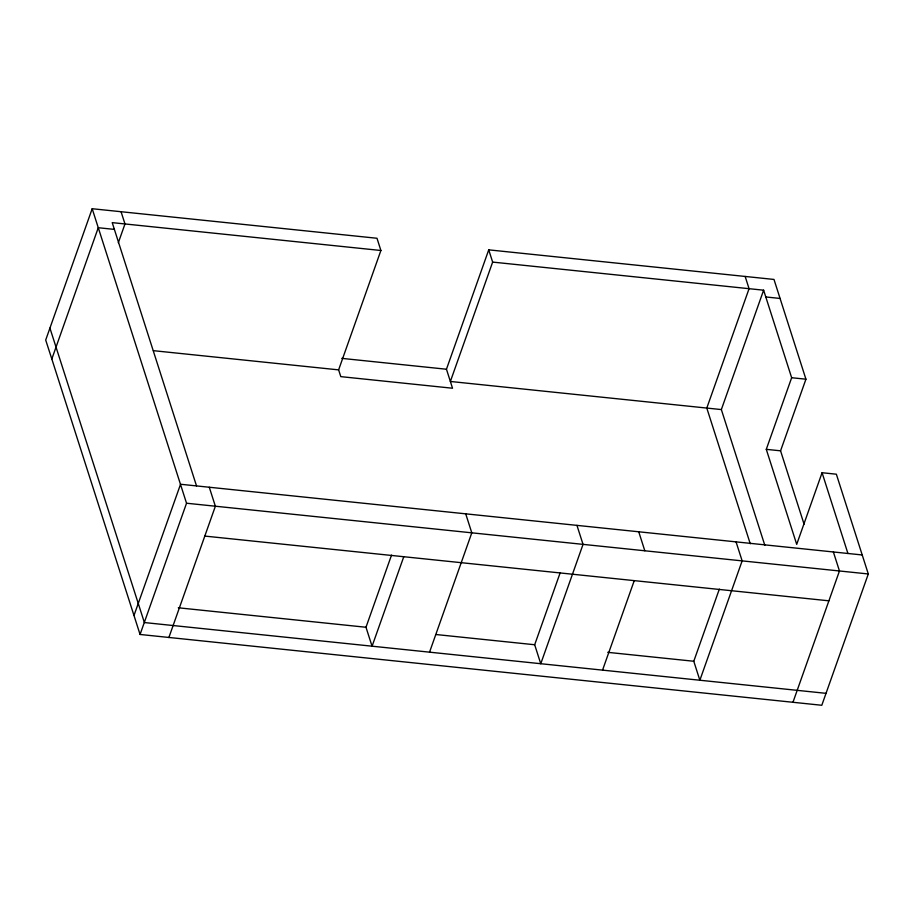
<?xml version="1.0" encoding="UTF-8"?>
<svg xmlns="http://www.w3.org/2000/svg" width="914" height="914" viewBox="0 0 914 914"><rect width="100%" height="100%" fill="white"/><g stroke="black" fill="none" stroke-linecap="round" stroke-linejoin="round"><path stroke-width="1.37" d="M488.727 249.853L492.646 262.09L763.624 290.195L791.65 377.722L766.286 449.345L796.711 544.356L822.074 472.721L836.356 474.206L868.3 573.969L821.8 705.277L140.059 634.465L51.824 359.008L98.266 227.723L92.188 208.723L376.991 238.268L380.898 250.493L338.626 369.873L340.796 376.637L452.533 388.233L446.455 369.233L488.727 249.853L773.987 279.444L805.931 379.196L780.567 450.819L804.069 524.202M114.376 229.391L98.266 227.723L186.536 503.226L140.059 634.465M92.188 208.723L45.7 340.042L51.824 359.008M118.329 242.736L124.978 223.953L121.059 211.717M168.862 637.561L215.373 506.242L209.283 487.242M492.646 262.09L450.374 381.469L721.352 409.575L764.812 545.281M403.771 556.729L372.067 646.255L365.988 627.255L391.535 555.095M429.523 652.219L471.795 532.839L465.717 513.839M576.951 525.379L583.041 544.378L540.757 663.758L534.679 644.747L560.236 572.587M602.543 670.156L634.247 580.63M721.352 409.575L763.624 290.195M736.056 541.876L742.145 560.876L699.861 680.256L693.783 661.256L719.341 589.096M792.964 702.283L839.463 570.976L833.374 551.976M133.992 615.476L180.549 484.26L862.21 554.958M380.898 250.493L112.216 222.628L196.521 485.917M765.795 296.959L780.076 298.444M791.65 377.722L805.931 379.196M341.779 358.368L446.455 369.233M153.403 350.668L338.626 369.873M766.286 449.345L780.567 450.819M868.3 573.969L186.536 503.226M204.805 536.084L828.895 600.818M178.299 607.787L365.988 627.255M436.115 634.533L534.679 644.747M607.741 652.333L693.783 661.256M826.028 693.338L144.378 622.548L49.927 328.103M822.074 472.721L847.929 553.484M745.15 276.451L749.069 288.687L706.796 408.067L750.257 543.773M638.737 531.788L644.816 550.788"/></g></svg>
